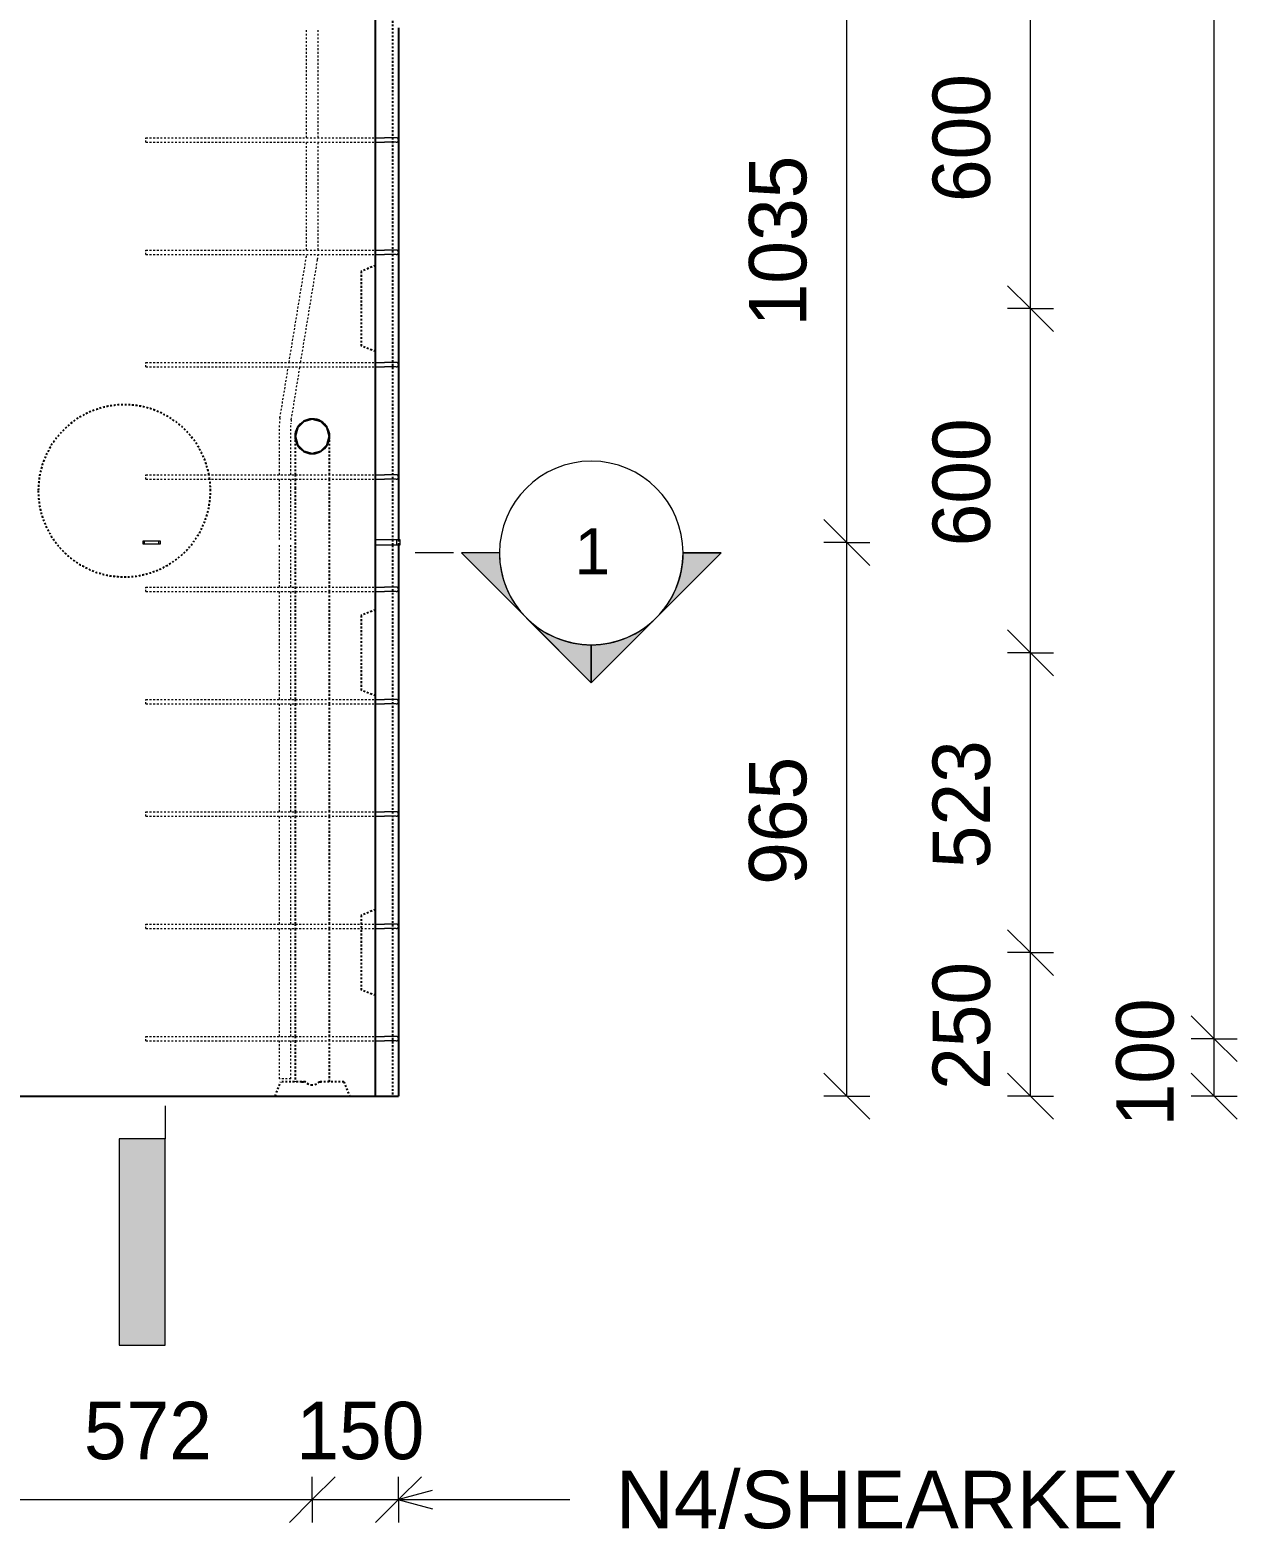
# Model space of a CAD drawing. Header units: millimetres. Extents: x -21844 to -8770, y -2150 to 7662.
# Drawn here: x -16735 to -14631, y -2150 to 463 of the extents above; entities that cross this region are included whole.
import ezdxf

# ---------------------------------------------------------------- set-up
doc = ezdxf.new("R2010")
doc.units = ezdxf.units.MM
doc.linetypes.add('Dash', pattern=[6.36, 3.18, -3.18])
for name, color, linetype, lineweight in [('A-ANNO-DIMS', 211, 'Continuous', 9), ('A-ANNO-DIMS-40', 211, 'Continuous', 9), ('A-GENM', 13, 'Continuous', 18), ('A-WALL', 113, 'Continuous', 25), ('A-WALL-HDLN', 110, 'Dash', 25), ('G-ANNO-SYMB', 111, 'Continuous', 9), ('G-ANNO-TEXT', 231, 'Continuous', 9), ('S-RBAR', 171, 'Continuous', 18)]:
    doc.layers.add(name, color=color, linetype=linetype, lineweight=lineweight)
doc.styles.add('Arial', font='arial.ttf', dxfattribs={"height": 80})
doc.styles.add('Arial_1', font='arial.ttf', dxfattribs={"height": 100})
doc.styles.add('Nirmala UI Semilight', font='NirmalaS.ttf', dxfattribs={"height": 100})
doc.dimstyles.new('Arrow_Filled_-_2_5_NI_UI', dxfattribs={"dimscale": 304.8, "dimtxt": 104.736395, "dimasz": 0.262467, "dimexe": 0.131234, "dimexo": 0.0625, "dimgap": 0.131234, "dimtad": 1, "dimdec": 4, "dimzin": 0, "dimdsep": 46, "dimtxsty": 'Nirmala UI Semilight', "dimblk1": 'OBLIQUE', "dimblk2": 'OBLIQUE', "dimsah": 1, "dimcen": 0.09, "dimazin": 0, "dimtfac": 1, "dimtdec": 4, "dimtix": 1, "dimtmove": 0, "dimatfit": 3, "dimfxl": 0.131234, "dimfxlon": 1, "dimtvp": 1, "dimtolj": 1, "dimtzin": 0, "dimarcsym": 2})

# ---------------------------------------------------------------- blocks, each defined once
blk = doc.blocks.new('RR spread anchor face based - RR-SA-2_5-250-1726823-Elevation Front')
at = {"layer": 'A-GENM'}
for p, q in [((-16132.9, 2740), (-16095.4, 2740)), ((-16095.4, 2730), (-16132.9, 2730)), ((-16095.4, 2740), (-16090.4, 2740)), ((-16095.4, 2730), (-16095.4, 2740)), ((-16090.4, 2730), (-16095.4, 2730)), ((-16090.4, 2740), (-16090.4, 2730))]:
    blk.add_line(p, q, dxfattribs=at)
blk = doc.blocks.new('RR spread anchor face based - RR-SA-1_4-160-1726851-Elevation Front')
at = {"layer": 'A-GENM'}
for p, q in [((-17720.4, 2738), (-17717.9, 2738)), ((-17720.4, 2732), (-17720.4, 2738)), ((-17717.9, 2732), (-17720.4, 2732)), ((-17717.9, 2738), (-17692.9, 2738)), ((-17717.9, 2732), (-17717.9, 2738)), ((-17692.9, 2732), (-17717.9, 2732)), ((-17692.9, 2738), (-17690.4, 2738)), ((-17692.9, 2732), (-17692.9, 2738)), ((-17690.4, 2732), (-17692.9, 2732)), ((-17690.4, 2738), (-17690.4, 2732))]:
    blk.add_line(p, q, dxfattribs=at)
blk = doc.blocks.new('Detail View - M_Section Head - Filled SHOP DWG-1002450-Elevation Front')
at = {"layer": 'G-ANNO-SYMB'}
h = blk.add_hatch(color=256, dxfattribs=at)
edge = h.paths.add_edge_path()
edge.add_line((-15983, -448.4), (-15916.7, -448.4))
edge.add_arc((-15756.7, -448.4), 160, 180, 225)
edge.add_line((-15869.9, -561.5), (-15983, -448.4))
h = blk.add_hatch(color=256, dxfattribs=at)
edge = h.paths.add_edge_path()
edge.add_line((-15530.5, -448.4), (-15643.6, -561.5))
edge.add_arc((-15756.7, -448.4), 160, 315, 360)
edge.add_line((-15596.7, -448.4), (-15530.5, -448.4))
h = blk.add_hatch(color=256, dxfattribs=at)
edge = h.paths.add_edge_path()
edge.add_line((-15756.7, -674.7), (-15869.9, -561.5))
edge.add_arc((-15756.7, -448.4), 160, 225, 270)
edge.add_line((-15756.7, -608.4), (-15756.7, -674.7))
h = blk.add_hatch(color=256, dxfattribs=at)
edge = h.paths.add_edge_path()
edge.add_line((-15756.7, -674.7), (-15756.7, -608.4))
edge.add_arc((-15756.7, -448.4), 160, 270, 315)
edge.add_line((-15643.6, -561.5), (-15756.7, -674.7))
for p, q in [((-15756.7, -674.7), (-15983, -448.4)), ((-15916.7, -448.4), (-15983, -448.4)), ((-15983, -448.4), (-15869.9, -561.5)), ((-15916.7, -448.4), (-15983, -448.4)), ((-15756.7, -674.7), (-15530.5, -448.4)), ((-15643.6, -561.5), (-15530.5, -448.4)), ((-15596.7, -448.4), (-15530.5, -448.4)), ((-15530.5, -448.4), (-15596.7, -448.4)), ((-15869.9, -561.5), (-15756.7, -674.7)), ((-15756.7, -674.7), (-15643.6, -561.5)), ((-15756.7, -608.4), (-15756.7, -674.7)), ((-15756.7, -674.7), (-15756.7, -608.4))]:
    blk.add_line(p, q, dxfattribs=at)
for start, end in [(360, 180), (180, 360), (180, 225), (315, 0), (225, 270), (270, 315)]:
    blk.add_arc((-15756.7, -448.4), 160, start, end, dxfattribs=at)
blk = doc.blocks.new('Detail View - M_Section Tail - Filled Horizontal-14034-Elevation Front')
at = {"layer": 'G-ANNO-SYMB'}
blk.add_hatch(color=256, dxfattribs=at).paths.add_polyline_path([(-18204.4, -528.4), (-18204.4, -448.4), (-18564.4, -448.4), (-18564.4, -528.4)])
for p, q in [((-18564.4, -528.4), (-18564.4, -448.4)), ((-18564.4, -448.4), (-18204.4, -448.4)), ((-18204.4, -448.4), (-18204.4, -528.4)), ((-18204.4, -528.4), (-18564.4, -528.4))]:
    blk.add_line(p, q, dxfattribs=at)
blk = doc.blocks.new('DIMBLOCK7-Elevation Front')
at = {"layer": 'A-ANNO-DIMS-40'}
for p, q in [((-14671.4, -1295), (-14711.4, -1255)), ((-14671.4, -1295), (-14711.4, -1295)), ((-14671.4, -1395), (-14671.4, -1295)), ((-14671.4, -1295), (-14631.4, -1335)), ((-14671.4, -1295), (-14631.4, -1295)), ((-14671.4, -1395), (-14711.4, -1355)), ((-14671.4, -1395), (-14711.4, -1395)), ((-14671.4, -1395), (-14631.4, -1435)), ((-14671.4, -1395), (-14631.4, -1395))]:
    blk.add_line(p, q, dxfattribs=at)
at = {"layer": 'A-ANNO-DIMS-40', "color": 0, "insert": (-14841.9, -1447.8), "char_height": 100, "width": 246.797, "attachment_point": 1, "rotation": 90, "line_spacing_factor": 1.142579, "style": 'Nirmala UI Semilight'}
blk.add_mtext('100', dxfattribs=at)
blk = doc.blocks.new('_Oblique')
at = {"color": 0, "linetype": 'ByBlock', "lineweight": -2}
blk.add_line((-0.5, -0.5), (0.5, 0.5), dxfattribs=at)
blk = doc.blocks.new('DIMBLOCK8-Elevation Front')
at = {"layer": 'A-ANNO-DIMS-40'}
for p, q in [((-14671.4, 3600), (-14711.4, 3640)), ((-14671.4, 3600), (-14711.4, 3600)), ((-14671.4, -1295), (-14671.4, 3600)), ((-14671.4, 3600), (-14631.4, 3560)), ((-14671.4, 3600), (-14631.4, 3600)), ((-14671.4, -1295), (-14711.4, -1255)), ((-14671.4, -1295), (-14711.4, -1295)), ((-14671.4, -1295), (-14631.4, -1335)), ((-14671.4, -1295), (-14631.4, -1295))]:
    blk.add_line(p, q, dxfattribs=at)
at = {"layer": 'A-ANNO-DIMS-40', "color": 0, "insert": (-14841.9, 639.3), "char_height": 100, "width": 1231.7, "attachment_point": 1, "rotation": 90, "line_spacing_factor": 1.142579, "style": 'Nirmala UI Semilight'}
blk.add_mtext('T8@200mm C/C', dxfattribs=at)
blk = doc.blocks.new('DIMBLOCK10-Elevation Front')
at = {"layer": 'A-ANNO-DIMS-40'}
for p, q in [((-14991.4, -1145), (-15031.4, -1105)), ((-14991.4, -1145), (-15031.4, -1145)), ((-14991.4, -1395), (-14991.4, -1145)), ((-14991.4, -1145), (-14951.4, -1185)), ((-14991.4, -1145), (-14951.4, -1145)), ((-14991.4, -1395), (-15031.4, -1355)), ((-14991.4, -1395), (-15031.4, -1395)), ((-14991.4, -1395), (-14951.4, -1435)), ((-14991.4, -1395), (-14951.4, -1395))]:
    blk.add_line(p, q, dxfattribs=at)
at = {"layer": 'A-ANNO-DIMS-40', "color": 0, "insert": (-15161.9, -1384.3), "char_height": 100, "width": 274.219, "attachment_point": 1, "rotation": 90, "line_spacing_factor": 1.142579, "style": 'Nirmala UI Semilight'}
blk.add_mtext('250', dxfattribs=at)
blk = doc.blocks.new('DIMBLOCK11-Elevation Front')
at = {"layer": 'A-ANNO-DIMS-40'}
for p, q in [((-14991.4, -622.5), (-15031.4, -582.5)), ((-14991.4, -622.5), (-15031.4, -622.5)), ((-14991.4, -1145), (-14991.4, -622.5)), ((-14991.4, -622.5), (-14951.4, -662.5)), ((-14991.4, -622.5), (-14951.4, -622.5)), ((-14991.4, -1145), (-15031.4, -1105)), ((-14991.4, -1145), (-15031.4, -1145)), ((-14991.4, -1145), (-14951.4, -1185)), ((-14991.4, -1145), (-14951.4, -1145))]:
    blk.add_line(p, q, dxfattribs=at)
at = {"layer": 'A-ANNO-DIMS-40', "color": 0, "insert": (-15161.9, -998), "char_height": 100, "width": 274.219, "attachment_point": 1, "rotation": 90, "line_spacing_factor": 1.142579, "style": 'Nirmala UI Semilight'}
blk.add_mtext('523', dxfattribs=at)
blk = doc.blocks.new('DIMBLOCK12-Elevation Front')
at = {"layer": 'A-ANNO-DIMS-40'}
for p, q in [((-14991.4, -22.5), (-15031.4, 17.5)), ((-14991.4, -22.5), (-15031.4, -22.5)), ((-14991.4, -622.5), (-14991.4, -22.5)), ((-14991.4, -22.5), (-14951.4, -62.5)), ((-14991.4, -22.5), (-14951.4, -22.5)), ((-14991.4, -622.5), (-15031.4, -582.5)), ((-14991.4, -622.5), (-15031.4, -622.5)), ((-14991.4, -622.5), (-14951.4, -662.5)), ((-14991.4, -622.5), (-14951.4, -622.5))]:
    blk.add_line(p, q, dxfattribs=at)
at = {"layer": 'A-ANNO-DIMS-40', "color": 0, "insert": (-15161.9, -436.8), "char_height": 100, "width": 274.219, "attachment_point": 1, "rotation": 90, "line_spacing_factor": 1.142579, "style": 'Nirmala UI Semilight'}
blk.add_mtext('600', dxfattribs=at)
blk = doc.blocks.new('DIMBLOCK13-Elevation Front')
at = {"layer": 'A-ANNO-DIMS-40'}
for p, q in [((-14991.4, 577.5), (-15031.4, 617.5)), ((-14991.4, 577.5), (-15031.4, 577.5)), ((-14991.4, -22.5), (-14991.4, 577.5)), ((-14991.4, 577.5), (-14951.4, 537.5)), ((-14991.4, 577.5), (-14951.4, 577.5)), ((-14991.4, -22.5), (-15031.4, 17.5)), ((-14991.4, -22.5), (-15031.4, -22.5)), ((-14991.4, -22.5), (-14951.4, -62.5)), ((-14991.4, -22.5), (-14951.4, -22.5))]:
    blk.add_line(p, q, dxfattribs=at)
at = {"layer": 'A-ANNO-DIMS-40', "color": 0, "insert": (-15161.9, 163.2), "char_height": 100, "width": 274.219, "attachment_point": 1, "rotation": 90, "line_spacing_factor": 1.142579, "style": 'Nirmala UI Semilight'}
blk.add_mtext('600', dxfattribs=at)
blk = doc.blocks.new('DIMBLOCK50-Elevation Front')
at = {"layer": 'A-ANNO-DIMS-40'}
for p, q in [((-15311.4, -430), (-15351.4, -390)), ((-15311.4, -430), (-15351.4, -430)), ((-15311.4, -1395), (-15311.4, -430)), ((-15311.4, -430), (-15271.4, -470)), ((-15311.4, -430), (-15271.4, -430)), ((-15311.4, -1395), (-15351.4, -1355)), ((-15311.4, -1395), (-15351.4, -1395)), ((-15311.4, -1395), (-15271.4, -1435)), ((-15311.4, -1395), (-15271.4, -1395))]:
    blk.add_line(p, q, dxfattribs=at)
at = {"layer": 'A-ANNO-DIMS-40', "color": 0, "insert": (-15481.9, -1026.8), "char_height": 100, "width": 274.219, "attachment_point": 1, "rotation": 90, "line_spacing_factor": 1.142579, "style": 'Nirmala UI Semilight'}
blk.add_mtext('965', dxfattribs=at)
blk = doc.blocks.new('DIMBLOCK51-Elevation Front')
at = {"layer": 'A-ANNO-DIMS-40'}
for p, q in [((-15311.4, 605), (-15351.4, 645)), ((-15311.4, 605), (-15351.4, 605)), ((-15311.4, -430), (-15311.4, 605)), ((-15311.4, 605), (-15271.4, 565)), ((-15311.4, 605), (-15271.4, 605)), ((-15311.4, -430), (-15351.4, -390)), ((-15311.4, -430), (-15351.4, -430)), ((-15311.4, -430), (-15271.4, -470)), ((-15311.4, -430), (-15271.4, -430))]:
    blk.add_line(p, q, dxfattribs=at)
at = {"layer": 'A-ANNO-DIMS-40', "color": 0, "insert": (-15481.9, -53.4), "char_height": 100, "width": 338.203, "attachment_point": 1, "rotation": 90, "line_spacing_factor": 1.142579, "style": 'Nirmala UI Semilight'}
blk.add_mtext('1035', dxfattribs=at)
blk = doc.blocks.new('DIMBLOCK58-Elevation Front')
at = {"layer": 'A-ANNO-DIMS-40'}
for p, q in [((-16814.4, -2098.4), (-16774.4, -2058.4)), ((-16814.4, -2098.4), (-16814.4, -2058.4)), ((-16242.9, -2098.4), (-16202.9, -2058.4)), ((-16242.9, -2098.4), (-16242.9, -2058.4)), ((-16814.4, -2098.4), (-16854.4, -2138.4)), ((-16814.4, -2098.4), (-16242.9, -2098.4)), ((-16814.4, -2098.4), (-16814.4, -2138.4)), ((-16242.9, -2098.4), (-16282.9, -2138.4)), ((-16242.9, -2098.4), (-16242.9, -2138.4))]:
    blk.add_line(p, q, dxfattribs=at)
at = {"layer": 'A-ANNO-DIMS-40', "color": 0, "insert": (-16641, -1927.9), "char_height": 100, "width": 269.649, "attachment_point": 1, "line_spacing_factor": 1.142579, "style": 'Nirmala UI Semilight'}
blk.add_mtext('572', dxfattribs=at)
blk = doc.blocks.new('DIMBLOCK59-Elevation Front')
at = {"layer": 'A-ANNO-DIMS-40'}
for p, q in [((-16242.9, -2098.4), (-16202.9, -2058.4)), ((-16242.9, -2098.4), (-16242.9, -2058.4)), ((-16092.9, -2098.4), (-16052.9, -2058.4)), ((-16092.9, -2098.4), (-16092.9, -2058.4)), ((-16242.9, -2098.4), (-16282.9, -2138.4)), ((-16242.9, -2098.4), (-16092.9, -2098.4)), ((-16242.9, -2098.4), (-16242.9, -2138.4)), ((-16092.9, -2098.4), (-16132.9, -2138.4)), ((-16092.9, -2098.4), (-16092.9, -2138.4))]:
    blk.add_line(p, q, dxfattribs=at)
at = {"layer": 'A-ANNO-DIMS-40', "color": 0, "insert": (-16270.8, -1927.9), "char_height": 100, "width": 246.797, "attachment_point": 1, "line_spacing_factor": 1.142579, "style": 'Nirmala UI Semilight'}
blk.add_mtext('150', dxfattribs=at)

msp = doc.modelspace()

# ---------------------------------------------------------------- linework, layer by layer
at = {"layer": 'A-WALL'}
for p, q in [((-16132.9305, -1395), (-16132.9305, 3060)), ((-16092.9305, 466.81993), (-16092.9305, 271.78007)), ((-16092.9305, 271.01993), (-16092.9305, 75.98007)), ((-16092.9305, 75.21993), (-16092.9305, -119.81993)), ((-16092.9305, -120.58007), (-16092.9305, -315.61993)), ((-16092.9305, -316.38007), (-16092.9305, -425)), ((-16092.9305, -435), (-16092.9305, -511.41993)), ((-16092.9305, -512.18007), (-16092.9305, -707.21993)), ((-16092.9305, -707.98007), (-16092.9305, -903.01993)), ((-16092.9305, -903.78007), (-16092.9305, -1098.81993)), ((-16092.9305, -1099.58007), (-16092.9305, -1294.61993)), ((-16092.9305, -1295.38007), (-16092.9305, -1395)), ((-18135.4305, -1395), (-16092.9305, -1395))]:
    msp.add_line(p, q, dxfattribs=at)
at = {"layer": 'A-WALL', "flags": 128}
for points in [[(-16242.9305, -215), (-16257.96501, -219.03919), (-16268.95103, -230.06909), (-16272.9305, -245)], [(-16212.9305, -245), (-16216.96969, -229.96549), (-16227.99959, -218.97947), (-16242.9305, -215)], [(-16272.9305, -245), (-16268.89131, -260.03451), (-16257.86141, -271.02053), (-16242.9305, -275)], [(-16242.9305, -275), (-16227.896, -270.96081), (-16216.90997, -259.93091), (-16212.9305, -245)], [(-16212.9305, -250.06082), (-16212.9305, -245.13838), (-16212.9305, -245)]]:
    msp.add_lwpolyline(points, dxfattribs=at)
at = {"layer": 'A-WALL'}
for start, end in [(150.6727618, 179.61937532), (120.83030229, 149.6053058), (90.72252687, 119.42229601), (61.01869337, 89.26639009), (30.83105155, 59.6045335), (0.3777518, 29.77056829), (180.42457698, 209.72326815), (210.81300667, 239.62313313), (300.81202935, 329.6241405), (330.71898335, 359.57221129), (241.01713814, 269.26797703), (270.72093746, 299.42390155)]:
    msp.add_arc((-16242.9305, -245), 30, start, end, dxfattribs=at)
at = {"layer": 'A-WALL-HDLN'}
for p, q in [((-16102.93308, 599.95039), (-16102.93308, -424.95039)), ((-16132.98011, 52.48016), (-16157.9305, 42.5)), ((-16157.9305, 42.5), (-16157.9305, -87.5)), ((-16132.98011, -97.48016), (-16157.9305, -87.5)), ((-16272.9305, -312.04961), (-16272.9305, -319.95039)), ((-16212.9305, -319.95039), (-16212.9305, -312.04961)), ((-16272.9305, -335), (-16272.9305, -507.75039)), ((-16212.9305, -507.75039), (-16212.9305, -320.04961)), ((-16102.93308, -425.04961), (-16102.93308, -434.95039)), ((-16102.93308, -435.04961), (-16102.93308, -1395)), ((-16092.9305, -425.04961), (-16092.9305, -434.95039)), ((-16272.9305, -507.84961), (-16272.9305, -515.75039)), ((-16272.9305, -515.84961), (-16272.9305, -703.55039)), ((-16212.9305, -515.75039), (-16212.9305, -507.84961)), ((-16212.9305, -703.55039), (-16212.9305, -515.84961)), ((-16132.98011, -547.51984), (-16157.9305, -557.5)), ((-16157.9305, -557.5), (-16157.9305, -687.5)), ((-16272.9305, -703.64961), (-16272.9305, -711.55039)), ((-16212.9305, -711.55039), (-16212.9305, -703.64961)), ((-16132.98011, -697.48016), (-16157.9305, -687.5)), ((-16272.9305, -711.64961), (-16272.9305, -899.35039)), ((-16212.9305, -899.35039), (-16212.9305, -711.64961)), ((-16272.9305, -899.44961), (-16272.9305, -907.35039)), ((-16272.9305, -907.44961), (-16272.9305, -1095.15039)), ((-16212.9305, -907.35039), (-16212.9305, -899.44961)), ((-16212.9305, -1095.15039), (-16212.9305, -907.44961)), ((-16132.98011, -1070.01984), (-16157.9305, -1080)), ((-16272.9305, -1095.24961), (-16272.9305, -1103.15039)), ((-16212.9305, -1103.15039), (-16212.9305, -1095.24961)), ((-16157.9305, -1080), (-16157.9305, -1210)), ((-16272.9305, -1103.24961), (-16272.9305, -1290.95039)), ((-16212.9305, -1290.95039), (-16212.9305, -1103.24961)), ((-16132.98011, -1219.98016), (-16157.9305, -1210)), ((-16272.9305, -1291.04961), (-16272.9305, -1298.95039)), ((-16272.9305, -1299.04961), (-16272.9305, -1370)), ((-16212.9305, -1298.95039), (-16212.9305, -1291.04961)), ((-16212.9305, -1370), (-16212.9305, -1299.04961)), ((-16307.91066, -1394.95039), (-16297.9305, -1370)), ((-16254.92008, -1370), (-16297.9305, -1370)), ((-16261.53279, -1370), (-16254.92008, -1370)), ((-16230.94092, -1370), (-16224.32822, -1370)), ((-16187.9305, -1370), (-16230.94092, -1370)), ((-16187.9305, -1370), (-16177.95035, -1394.95039))]:
    msp.add_line(p, q, dxfattribs=at)
at = {"layer": 'A-WALL-HDLN', "flags": 128}
for points in [[(-16272.9305, -245.38007), (-16272.9305, -249.10169), (-16272.9305, -261.03291), (-16272.9305, -279.70613), (-16272.9305, -303.41931), (-16272.9305, -311.95039)], [(-16212.9305, -311.95039), (-16212.9305, -308.13961), (-16212.9305, -283.7275), (-16212.9305, -263.98882), (-16212.9305, -250.72272), (-16212.9305, -250.06314)], [(-16272.9305, -320.04961), (-16272.9305, -330.01104), (-16272.9305, -335)], [(-16242.9305, -1376.25), (-16246.00861, -1375.85417), (-16249.05423, -1374.67088), (-16252.03521, -1372.71259), (-16254.92008, -1370)], [(-16230.94092, -1370), (-16233.8258, -1372.71259), (-16236.80678, -1374.67088), (-16239.85239, -1375.85417), (-16242.9305, -1376.25)]]:
    msp.add_lwpolyline(points, dxfattribs=at)
at = {"layer": 'A-WALL-HDLN'}
for start, end in [(10.84615913, 180), (7.75519649, 10.80782395), (0, 7.71686131), (180, 0)]:
    msp.add_arc((-16570.4305, -340.02232), 150, start, end, dxfattribs=at)
at = {"layer": 'G-ANNO-SYMB'}
for p, q in [((-15996.72466, -448.404), (-16063.55457, -448.404)), ((-16499.2845, -1411.81006), (-16499.2845, -1469.32502))]:
    msp.add_line(p, q, dxfattribs=at)
at = {"layer": 'G-ANNO-TEXT', "color": 7}
for q in [(-16033.67468, -2082.12213), (-16033.67468, -2114.27603), (-15793.97419, -2098.19908)]:
    msp.add_line((-16093.67468, -2098.19908), q, dxfattribs=at)
at = {"layer": 'S-RBAR', "linetype": 'Dash'}
for p, q in [((-16252.9305, 275.4), (-16252.9305, 463.2)), ((-16232.9305, 275.4), (-16232.9305, 463.2)), ((-16532.9305, 275.4), (-16132.98011, 275.4)), ((-16532.9305, 267.4), (-16532.9305, 275.4)), ((-16532.9305, 267.4), (-16132.98011, 267.4)), ((-16252.9305, 79.6), (-16252.9305, 267.4)), ((-16232.9305, 79.6), (-16232.9305, 267.4)), ((-16532.9305, 79.6), (-16132.98011, 79.6)), ((-16532.9305, 71.6), (-16532.9305, 79.6)), ((-16532.9305, 71.6), (-16132.98011, 71.6)), ((-16283.41955, -116.2), (-16253.52261, 66.2736)), ((-16263.15288, -116.2), (-16233.78576, 63.03987)), ((-16532.9305, -116.2), (-16132.98011, -116.2)), ((-16532.9305, -124.2), (-16532.9305, -116.2)), ((-16532.9305, -124.2), (-16132.98011, -124.2)), ((-16299.25274, -212.83663), (-16284.73029, -124.2)), ((-16279.5159, -216.07036), (-16264.46363, -124.2)), ((-16300.10801, -312), (-16300.10801, -223.34627)), ((-16280.10801, -312), (-16280.10801, -223.34627)), ((-16532.9305, -312), (-16132.98011, -312)), ((-16532.9305, -320), (-16532.9305, -312)), ((-16532.9305, -320), (-16132.98011, -320)), ((-16300.10801, -425), (-16300.10801, -320)), ((-16280.10801, -425), (-16280.10801, -320)), ((-16300.10801, -507.8), (-16300.10801, -435)), ((-16280.10801, -507.8), (-16280.10801, -435)), ((-16532.9305, -507.8), (-16132.98011, -507.8)), ((-16532.9305, -515.8), (-16532.9305, -507.8)), ((-16532.9305, -515.8), (-16132.98011, -515.8)), ((-16300.10801, -703.6), (-16300.10801, -515.8)), ((-16280.10801, -703.6), (-16280.10801, -515.8)), ((-16532.9305, -703.6), (-16132.98011, -703.6)), ((-16532.9305, -711.6), (-16532.9305, -703.6)), ((-16532.9305, -711.6), (-16132.98011, -711.6)), ((-16300.10801, -899.4), (-16300.10801, -711.6)), ((-16280.10801, -899.4), (-16280.10801, -711.6)), ((-16532.9305, -899.4), (-16132.98011, -899.4)), ((-16532.9305, -907.4), (-16532.9305, -899.4)), ((-16532.9305, -907.4), (-16132.98011, -907.4)), ((-16300.10801, -1095.2), (-16300.10801, -907.4)), ((-16280.10801, -1095.2), (-16280.10801, -907.4)), ((-16532.9305, -1095.2), (-16157.98011, -1095.2)), ((-16532.9305, -1103.2), (-16532.9305, -1095.2)), ((-16157.88089, -1095.2), (-16132.98011, -1095.2)), ((-16532.9305, -1103.2), (-16157.98011, -1103.2)), ((-16300.10801, -1291), (-16300.10801, -1103.2)), ((-16280.10801, -1291), (-16280.10801, -1103.2)), ((-16157.88089, -1103.2), (-16132.98011, -1103.2)), ((-16532.9305, -1291), (-16132.98011, -1291)), ((-16532.9305, -1299), (-16532.9305, -1291)), ((-16532.9305, -1299), (-16132.98011, -1299)), ((-16300.10801, -1365), (-16300.10801, -1299)), ((-16280.10801, -1365), (-16280.10801, -1299)), ((-16280.10801, -1365), (-16300.10801, -1365))]:
    msp.add_line(p, q, dxfattribs=at)
at = {"layer": 'S-RBAR'}
for p, q in [((-16132.9305, 275.4), (-16116.9305, 275.4)), ((-16132.9305, 267.4), (-16116.9305, 267.4)), ((-16096.9305, 275.4), (-16116.9305, 275.4)), ((-16096.9305, 267.4), (-16116.9305, 267.4)), ((-16132.9305, 79.6), (-16116.9305, 79.6)), ((-16096.9305, 79.6), (-16116.9305, 79.6)), ((-16132.9305, 71.6), (-16116.9305, 71.6)), ((-16096.9305, 71.6), (-16116.9305, 71.6)), ((-16132.9305, -116.2), (-16116.9305, -116.2)), ((-16132.9305, -124.2), (-16116.9305, -124.2)), ((-16096.9305, -116.2), (-16116.9305, -116.2)), ((-16096.9305, -124.2), (-16116.9305, -124.2)), ((-16132.9305, -312), (-16116.9305, -312)), ((-16096.9305, -312), (-16116.9305, -312)), ((-16132.9305, -320), (-16116.9305, -320)), ((-16096.9305, -320), (-16116.9305, -320)), ((-16132.9305, -507.8), (-16116.9305, -507.8)), ((-16132.9305, -515.8), (-16116.9305, -515.8)), ((-16096.9305, -507.8), (-16116.9305, -507.8)), ((-16096.9305, -515.8), (-16116.9305, -515.8)), ((-16132.9305, -703.6), (-16116.9305, -703.6)), ((-16096.9305, -703.6), (-16116.9305, -703.6)), ((-16132.9305, -711.6), (-16116.9305, -711.6)), ((-16096.9305, -711.6), (-16116.9305, -711.6)), ((-16132.9305, -899.4), (-16116.9305, -899.4)), ((-16132.9305, -907.4), (-16116.9305, -907.4)), ((-16096.9305, -899.4), (-16116.9305, -899.4)), ((-16096.9305, -907.4), (-16116.9305, -907.4)), ((-16132.9305, -1095.2), (-16116.9305, -1095.2)), ((-16096.9305, -1095.2), (-16116.9305, -1095.2)), ((-16132.9305, -1103.2), (-16116.9305, -1103.2)), ((-16096.9305, -1103.2), (-16116.9305, -1103.2)), ((-16132.9305, -1291), (-16116.9305, -1291)), ((-16132.9305, -1299), (-16116.9305, -1299)), ((-16096.9305, -1291), (-16116.9305, -1291)), ((-16096.9305, -1299), (-16116.9305, -1299))]:
    msp.add_line(p, q, dxfattribs=at)
for centre in [(-16096.9305, 271.4), (-16096.9305, 75.6), (-16096.9305, -120.2), (-16096.9305, -316), (-16096.9305, -511.8), (-16096.9305, -707.6), (-16096.9305, -903.4), (-16096.9305, -1099.2), (-16096.9305, -1295)]:
    msp.add_arc(centre, 4, 270, 90, dxfattribs=at)
at = {"layer": 'S-RBAR', "linetype": 'Dash'}
for centre, radius, start, end in [((-16297.9305, 73.54951), 45, 350.69518501, 357.51507922), ((-16297.9305, 73.54951), 65, 350.69518501, 358.27967023), ((-16235.10801, -223.34627), 65, 170.69518501, 180), ((-16235.10801, -223.34627), 45, 170.69518501, 180)]:
    msp.add_arc(centre, radius, start, end, dxfattribs=at)

# ---------------------------------------------------------------- block references
at = {"layer": 'A-GENM'}
for name, p in [('RR spread anchor face based - RR-SA-1_4-160-1726851-Elevation Front', (1182.5, -3165)), ('RR spread anchor face based - RR-SA-2_5-250-1726823-Elevation Front', (0, -3165))]:
    msp.add_blockref(name, p, dxfattribs=at)
at = {"layer": 'G-ANNO-SYMB'}
msp.add_blockref('Detail View - M_Section Head - Filled SHOP DWG-1002450-Elevation Front', (0, 0), dxfattribs=at)
at = {"layer": 'G-ANNO-SYMB', "extrusion": (0, 0, -1), "rotation": 90.00000000000077}
msp.add_blockref('Detail View - M_Section Tail - Filled Horizontal-14034-Elevation Front', (16050.8805, 16735.10498), dxfattribs=at)

# ---------------------------------------------------------------- texts
at = {"layer": 'G-ANNO-SYMB', "insert": (-15786.07784, -405.33692), "char_height": 80, "width": 76.962, "attachment_point": 1, "style": 'Arial'}
msp.add_mtext('1', dxfattribs=at)
at = {"layer": 'G-ANNO-TEXT', "color": 7, "insert": (-15713.97419, -2048.19908), "char_height": 100, "width": 1180.084, "attachment_point": 1, "style": 'Arial_1'}
msp.add_mtext('N4/SHEARKEY', dxfattribs=at)

# ---------------------------------------------------------------- dimensions: what is measured, and where the dimension line sits
at = {"layer": 'A-ANNO-DIMS'}
dim = msp.add_linear_dim(base=(-14671.40658, 3600), p1=(-14711.40658, -1295), p2=(-14711.40658, 3600), angle=90, text='T8@200mm C/C', dimstyle='Arrow_Filled_-_2_5_NI_UI', override={"dimpost": '<>', "dimfxl": 4895}, dxfattribs=at)
dim.commit()
dim.dimension.update_dxf_attribs({"geometry": 'DIMBLOCK8-Elevation Front', "text_midpoint": (-14770.54187, 1152.5)})
for base, p1, p2, override, picture, middle in [((-15311.40658, 605), (-15351.40658, -430), (-15351.40658, 605), {"dimpost": '<>', "dimfxl": 1035}, 'DIMBLOCK51-Elevation Front', (-15403.39403, 87.5)), ((-14991.40658, 577.5), (-15031.40658, -22.5), (-15031.40658, 577.5), {"dimpost": '<>', "dimfxl": 600}, 'DIMBLOCK13-Elevation Front', (-15083.11509, 277.5)), ((-14991.40658, -22.5), (-15031.40658, -622.5), (-15031.40658, -22.5), {"dimpost": '<>', "dimfxl": 600}, 'DIMBLOCK12-Elevation Front', (-15083.11509, -322.5)), ((-15311.40658, -430), (-15351.40658, -1395), (-15351.40658, -430), {"dimpost": '<>', "dimfxl": 965}, 'DIMBLOCK50-Elevation Front', (-15403.11509, -912.5)), ((-14991.40658, -622.5), (-15031.40658, -1145), (-15031.40658, -622.5), {"dimpost": '<>', "dimfxl": 522.5}, 'DIMBLOCK11-Elevation Front', (-15083.11509, -883.75)), ((-14991.40658, -1145), (-15031.40658, -1395), (-15031.40658, -1145), {"dimpost": '<>', "dimfxl": 250}, 'DIMBLOCK10-Elevation Front', (-15083.08022, -1270)), ((-14671.40658, -1295), (-14711.40658, -1395), (-14711.40658, -1295), {"dimpost": '<>', "dimfxl": 100}, 'DIMBLOCK7-Elevation Front', (-14763.35916, -1345))]:
    dim = msp.add_linear_dim(base=base, p1=p1, p2=p2, angle=90, dimstyle='Arrow_Filled_-_2_5_NI_UI', override=override, dxfattribs=at)
    dim.commit()
    dim.dimension.update_dxf_attribs({"geometry": picture, "text_midpoint": middle})
for base, p1, p2, override, picture, middle in [((-16242.9305, -2098.41012), (-16814.4305, -2058.41012), (-16242.9305, -2058.41012), {"dimpost": '<>', "dimfxl": 571.5}, 'DIMBLOCK58-Elevation Front', (-16528.6805, -2006.73648)), ((-16092.9305, -2098.41012), (-16242.9305, -2058.41012), (-16092.9305, -2058.41012), {"dimpost": '<>', "dimfxl": 150}, 'DIMBLOCK59-Elevation Front', (-16167.9305, -2006.45754))]:
    dim = msp.add_linear_dim(base=base, p1=p1, p2=p2, dimstyle='Arrow_Filled_-_2_5_NI_UI', override=override, dxfattribs=at)
    dim.commit()
    dim.dimension.update_dxf_attribs({"geometry": picture, "text_midpoint": middle})

doc.saveas('drawing.dxf')
